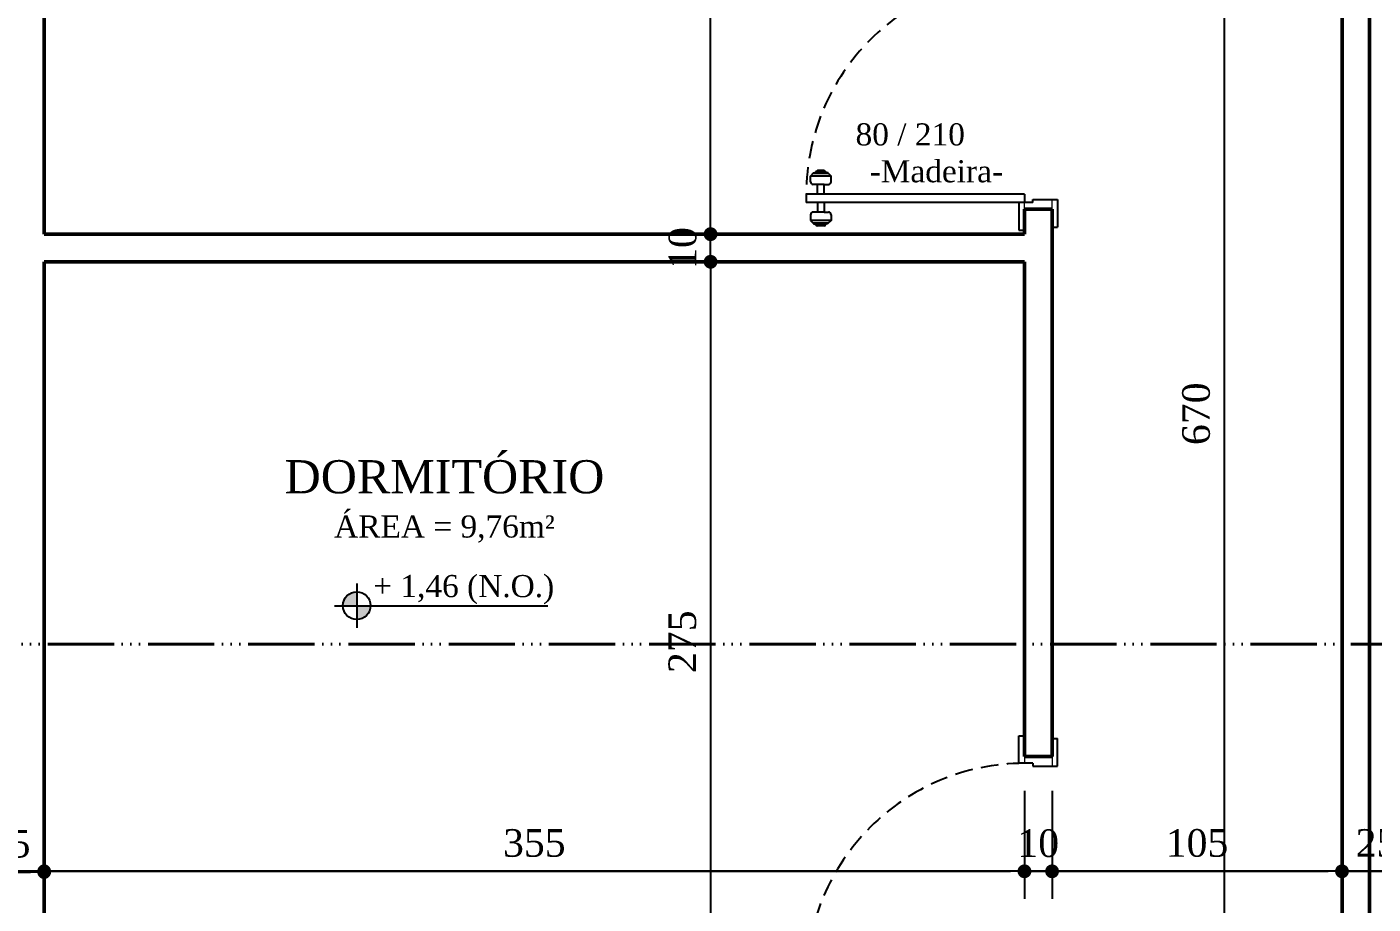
# Model space of a CAD drawing. Header units: millimetres. Extents: x 81693 to 98868, y 6565 to 11437.
# Drawn here: x 82447.5 to 82935, y 9363.3 to 9680.7 of the extents above; entities that cross this region are included whole.
import ezdxf

# ---------------------------------------------------------------- set-up
doc = ezdxf.new("R2010")
doc.units = ezdxf.units.MM
doc.linetypes.add('ACAD_ISO06W100', pattern=[36, 24, -3, 0, -3, 0, -3, 0, -3])
doc.linetypes.add('HIDDEN', pattern=[9.525, 6.35, -3.175])
for name, color, linetype, lineweight in [('Corte Planta', 4, 'ACAD_ISO06W100', 40), ('Cotas', 12, 'Continuous', 5), ('Parede Baixa', 5, 'Continuous', 50), ('Portas - Janelas', 2, 'Continuous', 20)]:
    doc.layers.add(name, color=color, linetype=linetype, lineweight=lineweight)
for name, color, linetype in [('Hachuria - Moveis', 1, 'Continuous'), ('Piso', 55, 'Continuous'), ('PN010', 1, 'Continuous'), ('PORTAS', 3, 'Continuous'), ('Portas-Cotas', 2, 'Continuous'), ('Portas-Projeção', 55, 'HIDDEN'), ('Texto', 2, 'Continuous')]:
    doc.layers.add(name, color=color, linetype=linetype)
doc.styles.add('Valéria', font='romantic.ttf', dxfattribs={"height": 10})
doc.dimstyles.new('Cota - 50', dxfattribs={"dimtxt": 10, "dimasz": 5, "dimexe": 10, "dimexo": 20, "dimgap": 5, "dimtad": 1, "dimtxsty": 'Valéria', "dimblk": 'DOT', "dimcen": 0, "dimclrd": 12, "dimclre": 12, "dimclrt": 2, "dimazin": 2, "dimtfac": 1, "dimtix": 1, "dimtmove": 0, "dimatfit": 3, "dimldrblk": 'DOT', "dimfxl": 1, "dimarcsym": 0})

# ---------------------------------------------------------------- blocks, each defined once
blk = doc.blocks.new('_Dot')
at = {"color": 0, "linetype": 'ByBlock', "lineweight": -2}
blk.add_line((-0.5, 0), (-1, 0), dxfattribs=at)
at = {"color": 0, "linetype": 'ByBlock', "const_width": 0.5}
blk.add_lwpolyline([(-0.25, 0, 1), (0.25, 0, 1)], format="xyb", close=True, dxfattribs=at)
blk = doc.blocks.new('*D627')
at = {"layer": 'Cotas', "color": 12, "lineweight": -2, "transparency": 16777216}
for p, q in [((82688.86, 9595.7), (82685.12, 9595.7)), ((82695.12, 9590.7), (82695.12, 9325.7)), ((82668.79, 9320.7), (82705.12, 9320.7))]:
    blk.add_line(p, q, dxfattribs=at)
at = {"layer": 'Defpoints', "color": 0, "transparency": 16777216}
for p in [(82708.86, 9595.7), (82648.79, 9320.7), (82695.12, 9320.7)]:
    blk.add_point(p, dxfattribs=at)
at = {"layer": 'Cotas', "color": 12, "lineweight": -2, "transparency": 16777216, "xscale": 5, "yscale": 5, "zscale": 5}
for p, rotation in [((82695.12, 9595.7), 90), ((82695.12, 9320.7), 270)]:
    blk.add_blockref('_Dot', p, dxfattribs=dict(at, rotation=rotation))
at = {"layer": 'Cotas', "color": 2, "transparency": 16777216, "insert": (82684.93, 9458.2), "char_height": 10, "attachment_point": 5, "rotation": 90, "style": 'Valéria'}
blk.add_mtext('275', dxfattribs=at)
blk = doc.blocks.new('*D470')
at = {"layer": 'Cotas', "color": 12, "lineweight": -2, "transparency": 16777216}
for p, q in [((82883.79, 9875.7), (82871.14, 9875.7)), ((82881.14, 9870.7), (82881.14, 9210.7)), ((82883.79, 9205.7), (82871.14, 9205.7))]:
    blk.add_line(p, q, dxfattribs=at)
at = {"layer": 'Defpoints', "color": 0, "transparency": 16777216}
for p in [(82903.79, 9875.7), (82881.14, 9205.7), (82903.79, 9205.7)]:
    blk.add_point(p, dxfattribs=at)
at = {"layer": 'Cotas', "color": 12, "lineweight": -2, "transparency": 16777216, "xscale": 5, "yscale": 5, "zscale": 5}
for p, rotation in [((82881.14, 9875.7), 90), ((82881.14, 9205.7), 270)]:
    blk.add_blockref('_Dot', p, dxfattribs=dict(at, rotation=rotation))
at = {"layer": 'Cotas', "color": 2, "transparency": 16777216, "insert": (82870.99, 9540.7), "char_height": 10, "attachment_point": 5, "rotation": 90, "style": 'Valéria'}
blk.add_mtext('670', dxfattribs=at)
blk = doc.blocks.new('*D444')
at = {"layer": 'Defpoints', "color": 0, "transparency": 16777216}
for p in [(82428.79, 9413.21), (82453.79, 9413.21), (82453.79, 9374.85)]:
    blk.add_point(p, dxfattribs=at)
at = {"layer": 'Piso', "color": 12, "lineweight": -2, "transparency": 16777216}
for p, q in [((82428.79, 9393.21), (82428.79, 9364.85)), ((82453.79, 9393.21), (82453.79, 9364.85)), ((82433.79, 9374.85), (82448.79, 9374.85))]:
    blk.add_line(p, q, dxfattribs=at)
at = {"layer": 'Piso', "color": 12, "lineweight": -2, "transparency": 16777216, "xscale": 5, "yscale": 5, "zscale": 5, "rotation": 180}
blk.add_blockref('_Dot', (82428.79, 9374.85), dxfattribs=at)
at = {"layer": 'Piso', "color": 12, "lineweight": -2, "transparency": 16777216, "xscale": 5, "yscale": 5, "zscale": 5}
blk.add_blockref('_Dot', (82453.79, 9374.85), dxfattribs=at)
at = {"layer": 'Piso', "color": 2, "transparency": 16777216, "insert": (82441.29, 9385.04), "char_height": 10, "attachment_point": 5, "style": 'Valéria'}
blk.add_mtext('25', dxfattribs=at)
blk = doc.blocks.new('*D445')
at = {"layer": 'Defpoints', "color": 0, "transparency": 16777216}
for p in [(82808.79, 9424.2), (82453.79, 9413.21), (82808.79, 9375.12)]:
    blk.add_point(p, dxfattribs=at)
at = {"layer": 'Piso', "color": 12, "lineweight": -2, "transparency": 16777216}
for p, q in [((82808.79, 9404.2), (82808.79, 9365.12)), ((82453.79, 9393.21), (82453.79, 9365.12)), ((82458.79, 9375.12), (82803.79, 9375.12))]:
    blk.add_line(p, q, dxfattribs=at)
at = {"layer": 'Piso', "color": 12, "lineweight": -2, "transparency": 16777216, "xscale": 5, "yscale": 5, "zscale": 5, "rotation": 180}
blk.add_blockref('_Dot', (82453.79, 9375.12), dxfattribs=at)
at = {"layer": 'Piso', "color": 12, "lineweight": -2, "transparency": 16777216, "xscale": 5, "yscale": 5, "zscale": 5}
blk.add_blockref('_Dot', (82808.79, 9375.12), dxfattribs=at)
at = {"layer": 'Piso', "color": 2, "transparency": 16777216, "insert": (82631.29, 9385.31), "char_height": 10, "attachment_point": 5, "style": 'Valéria'}
blk.add_mtext('355', dxfattribs=at)
blk = doc.blocks.new('*D446')
at = {"layer": 'Defpoints', "color": 0, "transparency": 16777216}
for p in [(82808.79, 9424.2), (82818.79, 9424.2), (82818.79, 9375.12)]:
    blk.add_point(p, dxfattribs=at)
at = {"layer": 'Piso', "color": 12, "lineweight": -2, "transparency": 16777216}
for p, q in [((82808.79, 9404.2), (82808.79, 9365.12)), ((82818.79, 9404.2), (82818.79, 9365.12)), ((82803.79, 9375.12), (82798.79, 9375.12)), ((82808.79, 9375.12), (82818.79, 9375.12)), ((82823.79, 9375.12), (82828.79, 9375.12))]:
    blk.add_line(p, q, dxfattribs=at)
at = {"layer": 'Piso', "color": 12, "lineweight": -2, "transparency": 16777216, "xscale": 5, "yscale": 5, "zscale": 5}
blk.add_blockref('_Dot', (82808.79, 9375.12), dxfattribs=at)
at = {"layer": 'Piso', "color": 12, "lineweight": -2, "transparency": 16777216, "xscale": 5, "yscale": 5, "zscale": 5, "rotation": 180}
blk.add_blockref('_Dot', (82818.79, 9375.12), dxfattribs=at)
at = {"layer": 'Piso', "color": 2, "transparency": 16777216, "insert": (82813.79, 9385.23), "char_height": 10, "attachment_point": 5, "style": 'Valéria'}
blk.add_mtext('10', dxfattribs=at)
blk = doc.blocks.new('*D447')
at = {"layer": 'Defpoints', "color": 0, "transparency": 16777216}
for p in [(82818.79, 9424.2), (82923.79, 9424.2), (82923.79, 9375.12)]:
    blk.add_point(p, dxfattribs=at)
at = {"layer": 'Piso', "color": 12, "lineweight": -2, "transparency": 16777216}
for p, q in [((82818.79, 9404.2), (82818.79, 9365.12)), ((82923.79, 9404.2), (82923.79, 9365.12)), ((82823.79, 9375.12), (82918.79, 9375.12))]:
    blk.add_line(p, q, dxfattribs=at)
at = {"layer": 'Piso', "color": 12, "lineweight": -2, "transparency": 16777216, "xscale": 5, "yscale": 5, "zscale": 5, "rotation": 180}
blk.add_blockref('_Dot', (82818.79, 9375.12), dxfattribs=at)
at = {"layer": 'Piso', "color": 12, "lineweight": -2, "transparency": 16777216, "xscale": 5, "yscale": 5, "zscale": 5}
blk.add_blockref('_Dot', (82923.79, 9375.12), dxfattribs=at)
at = {"layer": 'Piso', "color": 2, "transparency": 16777216, "insert": (82871.29, 9385.31), "char_height": 10, "attachment_point": 5, "style": 'Valéria'}
blk.add_mtext('105', dxfattribs=at)
blk = doc.blocks.new('*D448')
at = {"layer": 'Defpoints', "color": 0, "transparency": 16777216}
for p in [(82923.79, 9424.2), (82948.79, 9415.7), (82948.79, 9375.12)]:
    blk.add_point(p, dxfattribs=at)
at = {"layer": 'Piso', "color": 12, "lineweight": -2, "transparency": 16777216}
for p, q in [((82923.79, 9404.2), (82923.79, 9365.12)), ((82948.79, 9395.7), (82948.79, 9365.12)), ((82928.79, 9375.12), (82943.79, 9375.12))]:
    blk.add_line(p, q, dxfattribs=at)
at = {"layer": 'Piso', "color": 12, "lineweight": -2, "transparency": 16777216, "xscale": 5, "yscale": 5, "zscale": 5, "rotation": 180}
blk.add_blockref('_Dot', (82923.79, 9375.12), dxfattribs=at)
at = {"layer": 'Piso', "color": 12, "lineweight": -2, "transparency": 16777216, "xscale": 5, "yscale": 5, "zscale": 5}
blk.add_blockref('_Dot', (82948.79, 9375.12), dxfattribs=at)
at = {"layer": 'Piso', "color": 2, "transparency": 16777216, "insert": (82936.29, 9385.31), "char_height": 10, "attachment_point": 5, "style": 'Valéria'}
blk.add_mtext('25', dxfattribs=at)
blk = doc.blocks.new('*D415')
at = {"layer": 'Defpoints', "color": 0, "transparency": 16777216}
for p in [(82648.79, 9605.7), (82695.12, 9605.7), (82648.79, 9595.7)]:
    blk.add_point(p, dxfattribs=at)
at = {"layer": 'Piso', "color": 12, "lineweight": -2, "transparency": 16777216}
for p, q in [((82695.12, 9610.7), (82695.12, 9615.7)), ((82668.79, 9605.7), (82705.12, 9605.7)), ((82695.12, 9595.7), (82695.12, 9605.7)), ((82668.79, 9595.7), (82705.12, 9595.7)), ((82695.12, 9590.7), (82695.12, 9585.7))]:
    blk.add_line(p, q, dxfattribs=at)
at = {"layer": 'Piso', "color": 12, "lineweight": -2, "transparency": 16777216, "xscale": 5, "yscale": 5, "zscale": 5}
for p, rotation in [((82695.12, 9605.7), 270), ((82695.12, 9595.7), 90)]:
    blk.add_blockref('_Dot', p, dxfattribs=dict(at, rotation=rotation))
at = {"layer": 'Piso', "color": 2, "transparency": 16777216, "insert": (82685.01, 9600.7), "char_height": 10, "attachment_point": 5, "rotation": 90, "style": 'Valéria'}
blk.add_mtext('10', dxfattribs=at)
blk = doc.blocks.new('*D416')
at = {"layer": 'Defpoints', "color": 0, "transparency": 16777216}
for p in [(82648.79, 9950.7), (82695.12, 9950.7), (82648.79, 9605.7)]:
    blk.add_point(p, dxfattribs=at)
at = {"layer": 'Piso', "color": 12, "lineweight": -2, "transparency": 16777216}
for p, q in [((82668.79, 9950.7), (82705.12, 9950.7)), ((82695.12, 9610.7), (82695.12, 9945.7)), ((82668.79, 9605.7), (82705.12, 9605.7))]:
    blk.add_line(p, q, dxfattribs=at)
at = {"layer": 'Piso', "color": 12, "lineweight": -2, "transparency": 16777216, "xscale": 5, "yscale": 5, "zscale": 5}
for p, rotation in [((82695.12, 9950.7), 90), ((82695.12, 9605.7), 270)]:
    blk.add_blockref('_Dot', p, dxfattribs=dict(at, rotation=rotation))
at = {"layer": 'Piso', "color": 2, "transparency": 16777216, "insert": (82684.93, 9778.2), "char_height": 10, "attachment_point": 5, "rotation": 90, "style": 'Valéria'}
blk.add_mtext('345', dxfattribs=at)

msp = doc.modelspace()

# ---------------------------------------------------------------- hatches: boundary and pattern name
at = {"layer": 'Portas - Janelas'}
h = msp.add_hatch(color=256, dxfattribs=at)
edge = h.paths.add_edge_path()
edge.add_arc((82566.9828, 9471.2433), 5, 90, 180)
edge.add_line((82561.9828, 9471.2433), (82566.9828, 9471.2433))
edge.add_line((82566.9828, 9471.2433), (82566.9828, 9476.2433))
edge = h.paths.add_edge_path()
edge.add_arc((82566.9828, 9471.2433), 5, 270, 360)
edge.add_line((82571.9828, 9471.2433), (82566.9828, 9471.2433))
edge.add_line((82566.9828, 9471.2433), (82566.9828, 9466.2433))

# ---------------------------------------------------------------- linework, layer by layer
at = {"layer": 'Corte Planta'}
msp.add_line((81692.7907, 9457.3128), (83707.841, 9457.3128), dxfattribs=at)
at = {"layer": 'Hachuria - Moveis'}
msp.add_circle((82566.9828, 9471.2433), 5, dxfattribs=at)
at = {"layer": 'Parede Baixa'}
for p, q in [((82933.7927, 8135.6965), (82933.7927, 10240.6965)), ((82453.7927, 9605.6965), (82453.7927, 9950.6965)), ((82923.7927, 9205.6965), (82923.7927, 9875.6965)), ((82808.7927, 9605.6965), (82808.7927, 9614.6965)), ((82818.7927, 9614.6965), (82808.7927, 9614.6965)), ((82818.7927, 9614.6965), (82818.7927, 9416.6965)), ((82808.7927, 9605.6965), (82453.7927, 9605.6965)), ((82453.7927, 9320.6965), (82453.7927, 9595.6965)), ((82808.7927, 9595.6965), (82453.7927, 9595.6965)), ((82808.7927, 9595.6965), (82808.7927, 9416.6965)), ((82818.7927, 9416.6965), (82808.7927, 9416.6965))]:
    msp.add_line(p, q, dxfattribs=at)
at = {"layer": 'Piso'}
msp.add_line((82958.7927, 9375.1207), (82409.4676, 9375.1207), dxfattribs=at)
at = {"layer": 'PN010'}
for p, q in [((82566.9828, 9479.2433), (82566.9828, 9463.2433)), ((82558.9828, 9471.2433), (82636.2126, 9471.2433))]:
    msp.add_line(p, q, dxfattribs=at)
at = {"layer": 'PORTAS', "color": 2, "linetype": 'Continuous'}
for p, q in [((82732.4391, 9627.8429), (82733.2927, 9628.1965)), ((82736.7927, 9628.1965), (82733.2927, 9628.1965)), ((82736.2927, 9628.6965), (82733.7927, 9628.6965)), ((82737.6462, 9627.8429), (82736.7927, 9628.1965)), ((82731.2927, 9626.6965), (82732.4391, 9627.8429)), ((82738.7927, 9626.6965), (82731.2927, 9626.6965)), ((82731.2927, 9624.6965), (82731.2927, 9626.6965)), ((82737.7927, 9627.6965), (82732.2927, 9627.6965)), ((82733.7927, 9623.6965), (82732.2927, 9623.6965)), ((82733.7927, 9620.1965), (82733.7927, 9623.6965)), ((82736.2927, 9623.6965), (82733.7927, 9623.6965)), ((82736.2927, 9620.1965), (82736.2927, 9623.6965)), ((82736.2927, 9623.6965), (82737.7927, 9623.6965)), ((82738.7927, 9626.6965), (82737.6462, 9627.8429)), ((82738.7248, 9626.7644), (82738.6569, 9626.6965)), ((82738.7927, 9624.6965), (82738.7927, 9626.6965)), ((82808.7927, 9620.1965), (82729.7927, 9620.1965)), ((82729.7927, 9620.1965), (82729.7927, 9617.1965)), ((82808.7927, 9620.1965), (82808.7927, 9617.1965)), ((82808.7927, 9617.1965), (82729.7927, 9617.1965)), ((82733.7927, 9613.6965), (82732.2927, 9613.6965)), ((82733.7927, 9617.1965), (82733.7927, 9613.6965)), ((82736.2927, 9613.6965), (82733.7927, 9613.6965)), ((82736.2927, 9617.1965), (82736.2927, 9613.6965)), ((82736.2927, 9613.6965), (82737.7927, 9613.6965)), ((82806.7927, 9617.1965), (82806.7927, 9607.1965)), ((82811.7927, 9617.1965), (82808.7927, 9617.1965)), ((82811.7927, 9617.1965), (82811.7927, 9618.1965)), ((82811.7927, 9618.1965), (82818.7927, 9618.1965)), ((82818.7927, 9618.1965), (82820.7927, 9618.1965)), ((82820.7927, 9618.1965), (82820.7927, 9608.1965)), ((82731.2927, 9612.6965), (82731.2927, 9610.6965)), ((82738.7927, 9610.6965), (82731.2927, 9610.6965)), ((82731.2927, 9610.6965), (82732.4391, 9609.55)), ((82737.7927, 9609.6965), (82732.2927, 9609.6965)), ((82732.4391, 9609.55), (82733.2927, 9609.1965)), ((82736.7927, 9609.1965), (82733.2927, 9609.1965)), ((82736.2927, 9608.6965), (82733.7927, 9608.6965)), ((82737.6462, 9609.55), (82736.7927, 9609.1965)), ((82738.7927, 9610.6965), (82737.6462, 9609.55)), ((82738.7248, 9610.6286), (82738.6569, 9610.6965)), ((82738.7927, 9612.6965), (82738.7927, 9610.6965)), ((82806.7927, 9607.1965), (82808.7927, 9607.1965)), ((82818.7927, 9608.1965), (82820.7927, 9608.1965)), ((82806.7927, 9414.1965), (82806.7927, 9424.1965)), ((82806.7927, 9424.1965), (82808.7927, 9424.1965)), ((82818.7927, 9423.1965), (82820.7927, 9423.1965)), ((82820.7927, 9413.1965), (82820.7927, 9423.1965)), ((82811.7927, 9414.1965), (82806.7927, 9414.1965)), ((82811.7927, 9414.1965), (82811.7927, 9413.1965)), ((82811.7927, 9413.1965), (82818.7927, 9413.1965)), ((82818.7927, 9413.1965), (82820.7927, 9413.1965))]:
    msp.add_line(p, q, dxfattribs=at)
for centre, radius, start, end in [((82733.7927, 9628.1965), 0.5, 90, 180), ((82736.2927, 9628.1965), 0.5, 0, 90), ((82732.2927, 9624.6965), 1, 180, 270), ((82737.7927, 9624.6965), 1, 270, 0), ((82732.2927, 9612.6965), 1, 90, 180), ((82737.7927, 9612.6965), 1, 0, 90), ((82733.7927, 9609.1965), 0.5, 180, 270), ((82736.2927, 9609.1965), 0.5, 270, 0)]:
    msp.add_arc(centre, radius, start, end, dxfattribs=at)
at = {"layer": 'Portas - Janelas'}
for p, q in [((82808.7927, 9614.6965), (82808.7927, 9617.1965)), ((82818.7927, 9614.6965), (82818.7927, 9618.1965)), ((82808.7927, 9416.6965), (82808.7927, 9414.1965)), ((82818.7927, 9416.6965), (82818.7927, 9413.1965))]:
    msp.add_line(p, q, dxfattribs=at)
at = {"layer": 'Portas-Projeção'}
for centre in [(82808.7927, 9620.1965), (82808.7927, 9335.1965)]:
    msp.add_arc(centre, 79, 90, 180, dxfattribs=at)

# ---------------------------------------------------------------- texts
at = {"layer": 'Portas-Cotas', "style": 'Valéria'}
for s, insert, char_height, attachment_point in [('\\pxi-2.3669;80 / 210\\P\\pi0;-Madeira-', (82776.8862, 9635.0825), 8, 5), ('DORMITÓRIO\\P{\\H0.6667x;ÁREA = 9,76m²}', (82598.7608, 9523.9167), 12, 2)]:
    msp.add_mtext(s, dxfattribs=dict(at, insert=insert, char_height=char_height, attachment_point=attachment_point))
at = {"layer": 'Texto', "insert": (82572.9463, 9482.3498), "char_height": 8, "attachment_point": 1, "style": 'Valéria'}
msp.add_mtext('+ 1,46 (N.O.)', dxfattribs=at)

# ---------------------------------------------------------------- dimensions: what is measured, and where the dimension line sits
at = {"layer": 'Cotas'}
for base, p1, p2, picture, middle in [((82881.1387, 9205.6965), (82903.7927, 9875.6965), (82903.7927, 9205.6965), '*D470', (82870.9908, 9540.6965)), ((82695.1215, 9320.6965), (82708.8603, 9595.6965), (82648.7927, 9320.6965), '*D627', (82684.9292, 9458.1965))]:
    dim = msp.add_linear_dim(base=base, p1=p1, p2=p2, angle=90, dimstyle='Cota - 50', dxfattribs=at)
    dim.commit()
    dim.dimension.update_dxf_attribs({"geometry": picture, "text_midpoint": middle})
at = {"layer": 'Piso'}
for base, p1, p2, picture, middle in [((82695.1215, 9950.6965), (82648.7927, 9605.6965), (82648.7927, 9950.6965), '*D416', (82684.9292, 9778.1965)), ((82695.1215, 9605.6965), (82648.7927, 9595.6965), (82648.7927, 9605.6965), '*D415', (82685.0105, 9600.6965))]:
    dim = msp.add_linear_dim(base=base, p1=p1, p2=p2, angle=90, dimstyle='Cota - 50', override={"dimfxl": 25.4}, dxfattribs=at)
    dim.commit()
    dim.dimension.update_dxf_attribs({"geometry": picture, "text_midpoint": middle})
for base, p1, p2, picture, middle in [((82808.7927, 9375.1207), (82453.7927, 9413.2128), (82808.7927, 9424.1965), '*D445', (82631.2927, 9385.313)), ((82818.7927, 9375.1207), (82808.7927, 9424.1965), (82818.7927, 9424.1965), '*D446', (82813.7927, 9385.2317)), ((82923.7927, 9375.1207), (82818.7927, 9424.1965), (82923.7927, 9424.1965), '*D447', (82871.2927, 9385.313)), ((82948.7927, 9375.1207), (82923.7927, 9424.1965), (82948.7927, 9415.6965), '*D448', (82936.2927, 9385.313)), ((82453.7927, 9374.848), (82428.7927, 9413.2128), (82453.7927, 9413.2128), '*D444', (82441.2927, 9385.0403))]:
    dim = msp.add_linear_dim(base=base, p1=p1, p2=p2, dimstyle='Cota - 50', dxfattribs=at)
    dim.commit()
    dim.dimension.update_dxf_attribs({"geometry": picture, "text_midpoint": middle})

doc.saveas('drawing.dxf')
